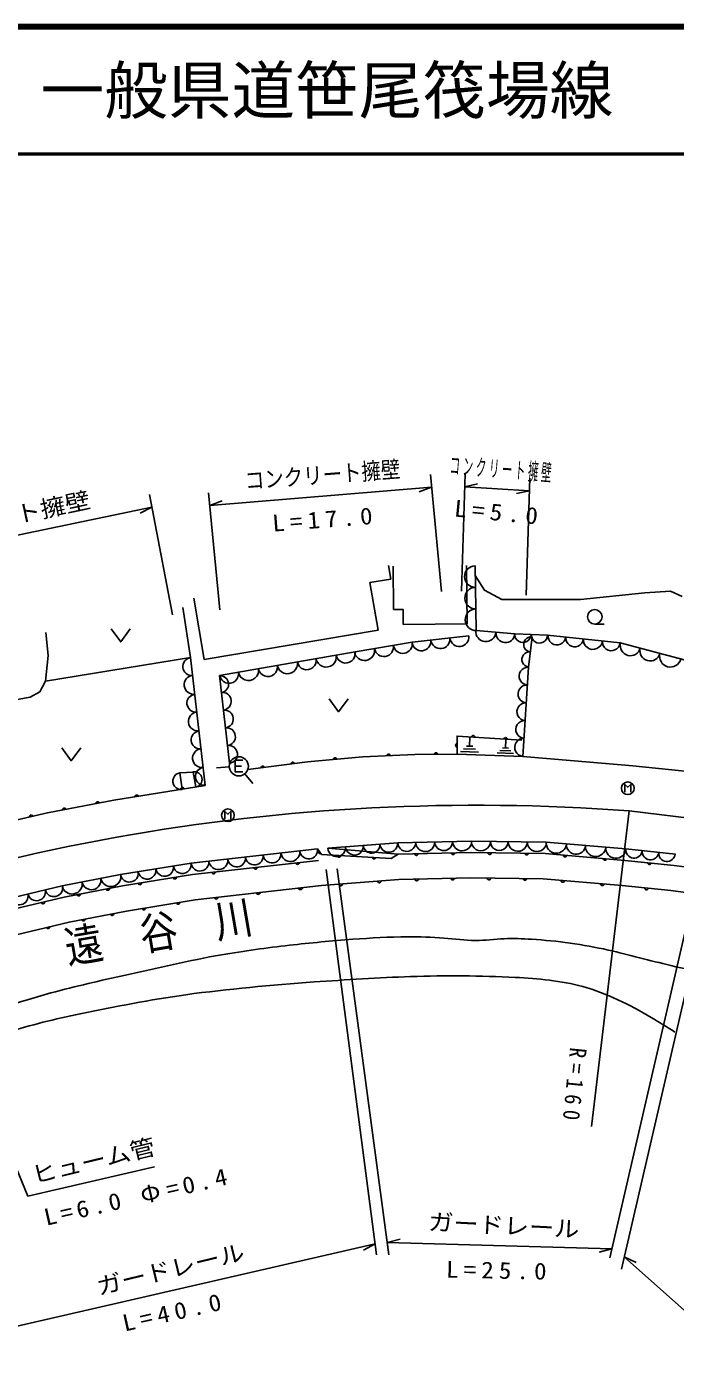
# Model space of a CAD drawing. Units: millimetres, scale not verified. Extents: x 40000 to 680000, y 20000 to 380000.
# Drawn here: x 215647 to 266604, y 274772 to 380000 of the extents above; entities that cross this region are included whole.
import ezdxf
from ezdxf.enums import TextEntityAlignment as Align

# ---------------------------------------------------------------- set-up
doc = ezdxf.new("R2010")
doc.units = ezdxf.units.MM
doc.header["$LTSCALE"] = 1000
for name, color, linetype, lineweight in [('M-BGD', 7, 'Continuous', 25), ('M-TTL', 2, 'Continuous', 140), ('M-TTL-LINE', 7, 'Continuous', 50)]:
    doc.layers.add(name, color=color, linetype=linetype, lineweight=lineweight)
doc.layers.add('M-TTL-TXT', color=7, linetype='Continuous')
doc.styles.add('ＭＳ ゴシック', font='')
doc.styles.get('ＭＳ ゴシック').set_extended_font_data('MS Gothic')

msp = doc.modelspace()

# ---------------------------------------------------------------- linework, layer by layer
at = {"layer": 'M-BGD'}
for p, q in [((247362, 344793), (248243, 335589)), ((249809, 335631), (250088, 344843)), ((255171, 344515), (254892, 335303)), ((225287, 343218), (227098, 333774)), ((230809, 334152), (229928, 343356)), ((230023, 342360), (247457, 343798)), ((247457, 343798), (246483, 343436)), ((250058, 343843), (251074, 344058)), ((250058, 343843), (255141, 343515)), ((255141, 343515), (254125, 343300)), ((201543, 337247), (225475, 342236)), ((225475, 342236), (224553, 341757)), ((230023, 342360), (230997, 342721)), ((244064, 337650), (244245, 336574)), ((244466, 334186), (244427, 337587)), ((250968, 332527), (250881, 337616)), ((229593, 330260), (228782, 335075)), ((228524, 330400), (227913, 334336)), ((243249, 332560), (229593, 330260)), ((254013, 332266), (250968, 332527)), ((260281, 333043), (261031, 333043)), ((245932, 331613), (241443, 330854)), ((250387, 332108), (245932, 331613)), ((256580, 332179), (254013, 332266)), ((255362, 332043), (255084, 329643)), ((262278, 331570), (256580, 332179)), ((268593, 329878), (262278, 331570)), ((241443, 330854), (230782, 329005)), ((217115, 328544), (228524, 330400)), ((228524, 330400), (229674, 320346)), ((255084, 329643), (254641, 322626)), ((231582, 322109), (230782, 329005)), ((250449, 323440), (250475, 324168)), ((249966, 323233), (250917, 323200)), ((250701, 323432), (250198, 323449)), ((252814, 323110), (253697, 323080)), ((253496, 323295), (253029, 323311)), ((253262, 323303), (253286, 323979)), ((249466, 322805), (254641, 322626)), ((251134, 322968), (249734, 323017)), ((253898, 322865), (252599, 322910)), ((227679, 321334), (228713, 321395)), ((227679, 321334), (227857, 320061)), ((228937, 320237), (228713, 321395)), ((231565, 321807), (230567, 321739)), ((232013, 321857), (232523, 321857)), ((232784, 321273), (233412, 320495)), ((260029, 293528), (262992, 318350)), ((262992, 318350), (270777, 317421)), ((239306, 315411), (244810, 315853)), ((244810, 315853), (250583, 315980)), ((250583, 315980), (256466, 315892)), ((256466, 315892), (262721, 315362)), ((228564, 314246), (238480, 315358)), ((262721, 315362), (266613, 314961)), ((223023, 313345), (228564, 314246)), ((228664, 313352), (238581, 314464)), ((243131, 283455), (239162, 313759)), ((240046, 313786), (244106, 283443)), ((218419, 312464), (223023, 313345)), ((261473, 283212), (268323, 312953)), ((269425, 312830), (262380, 282332)), ((211647, 310853), (218419, 312464)), ((212352, 277251), (243018, 284322)), ((243018, 284322), (242106, 283825)), ((243974, 284434), (244982, 284684)), ((243974, 284434), (261635, 283914)), ((261635, 283914), (260627, 283663)), ((262605, 283307), (296405, 253068)), ((262605, 283307), (263537, 282849))]:
    msp.add_line(p, q, dxfattribs=at)
for points in [[(250203, 337653), (250255, 333065), (245238, 333008)], [(250894, 336851), (251618, 335706), (252985, 334986), (259173, 334986), (264210, 335490), (266225, 335634), (267141, 335216)], [(243249, 332560), (242618, 336300), (244245, 336574)], [(244466, 334186), (245224, 334194), (245238, 333008)], [(222281, 332660), (223031, 331640), (223781, 332660)], [(209279, 316286), (208469, 323414), (208676, 325069), (209462, 325979), (211820, 326558), (215916, 327303), (216660, 327717), (217115, 328544), (217322, 330571), (217157, 332391)], [(239405, 327163), (240155, 326143), (240905, 327163)], [(254546, 323902), (249464, 324230), (249466, 322805)], [(250884, 324139), (250874, 324176), (250858, 324207), (250830, 324238), (250801, 324258), (250766, 324273), (250718, 324276), (250682, 324266), (250651, 324250), (250619, 324222), (250599, 324193), (250585, 324158)], [(253425, 323975), (253416, 324012), (253400, 324043), (253372, 324074), (253343, 324094), (253308, 324109), (253260, 324112), (253223, 324102), (253192, 324086), (253160, 324058), (253140, 324029), (253126, 323994)], [(218392, 323311), (219142, 322291), (219892, 323311)], [(249465, 323668), (249429, 323655), (249399, 323637), (249369, 323607), (249351, 323577), (249339, 323541), (249339, 323493), (249351, 323457), (249369, 323427), (249399, 323397), (249429, 323379), (249465, 323368)], [(232613, 322337), (232013, 322337), (232013, 321437), (232613, 321437)], [(249466, 322805), (246149, 322780), (242048, 322599), (237717, 322202), (233024, 321595)], [(236693, 322069), (236676, 322104), (236654, 322131), (236621, 322157), (236589, 322171), (236552, 322178), (236504, 322172), (236470, 322156), (236442, 322134), (236416, 322100), (236402, 322068), (236395, 322031)], [(240032, 322414), (240017, 322449), (239996, 322477), (239963, 322504), (239932, 322519), (239895, 322528), (239847, 322523), (239812, 322508), (239784, 322488), (239757, 322455), (239742, 322423), (239733, 322386)], [(244248, 322696), (244234, 322732), (244215, 322761), (244184, 322789), (244153, 322806), (244117, 322816), (244069, 322814), (244033, 322801), (244004, 322781), (243975, 322750), (243959, 322719), (243948, 322683)], [(247958, 322794), (247945, 322830), (247927, 322859), (247897, 322889), (247867, 322907), (247831, 322919), (247783, 322918), (247747, 322906), (247717, 322888), (247687, 322858), (247669, 322828), (247658, 322791)], [(254641, 322626), (258656, 322291), (263272, 321891), (269140, 321296)], [(234346, 321766), (234330, 321800), (234308, 321828), (234274, 321854), (234242, 321868), (234205, 321875), (234157, 321869), (234123, 321852), (234096, 321831), (234070, 321797), (234056, 321765), (234049, 321728)], [(229674, 320346), (222499, 319192), (217281, 318203), (212129, 317011), (209110, 316243), (205742, 315358)], [(228029, 320082), (228011, 320115), (227988, 320142), (227954, 320167), (227922, 320180), (227884, 320186), (227837, 320178), (227803, 320161), (227776, 320138), (227752, 320104), (227739, 320071), (227732, 320034)], [(262639, 319831), (262639, 320431), (262879, 320211), (263119, 320431), (263119, 319831)], [(221342, 318973), (221324, 319006), (221300, 319032), (221265, 319056), (221233, 319068), (221195, 319073), (221148, 319064), (221115, 319045), (221089, 319022), (221065, 318987), (221053, 318954), (221047, 318917)], [(224441, 319504), (224424, 319538), (224401, 319565), (224367, 319590), (224334, 319603), (224297, 319609), (224249, 319601), (224216, 319583), (224189, 319561), (224164, 319527), (224151, 319494), (224145, 319457)], [(216139, 317939), (216120, 317971), (216095, 317996), (216059, 318019), (216026, 318030), (215988, 318033), (215942, 318022), (215909, 318003), (215884, 317978), (215862, 317942), (215851, 317909), (215847, 317871)], [(218733, 318478), (218715, 318511), (218692, 318537), (218656, 318561), (218624, 318573), (218586, 318579), (218539, 318570), (218506, 318551), (218480, 318528), (218456, 318493), (218444, 318460), (218439, 318422)], [(231214, 317712), (231214, 318312), (231454, 318092), (231694, 318312), (231694, 317712)], [(238480, 315358), (238820, 314924), (244295, 314621)], [(238558, 315259), (238537, 315227), (238524, 315195), (238519, 315153), (238524, 315118), (238536, 315082), (238566, 315044), (238598, 315023), (238630, 315011), (238672, 315006), (238707, 315010), (238743, 315023)], [(239306, 315411), (244830, 314953), (244295, 314621)], [(240039, 314857), (240049, 314820), (240066, 314789), (240094, 314757), (240123, 314738), (240158, 314724), (240206, 314721), (240243, 314731), (240274, 314748), (240305, 314776), (240325, 314805), (240339, 314840)], [(242777, 314705), (242787, 314668), (242803, 314638), (242831, 314606), (242860, 314586), (242896, 314572), (242943, 314570), (242980, 314580), (243011, 314596), (243043, 314624), (243062, 314653), (243076, 314688)], [(244830, 314953), (250570, 315081), (256390, 314995)], [(246115, 314981), (246128, 314946), (246147, 314916), (246177, 314887), (246208, 314869), (246244, 314858), (246292, 314859), (246328, 314872), (246357, 314891), (246387, 314921), (246404, 314952), (246415, 314988)], [(248985, 315045), (248998, 315010), (249016, 314980), (249047, 314951), (249077, 314933), (249114, 314922), (249162, 314923), (249197, 314936), (249227, 314955), (249256, 314985), (249274, 315016), (249285, 315052)], [(251875, 315061), (251886, 315025), (251904, 314995), (251933, 314965), (251963, 314946), (251999, 314934), (252047, 314933), (252083, 314944), (252113, 314962), (252144, 314991), (252162, 315021), (252175, 315057)], [(254785, 315019), (254796, 314982), (254814, 314952), (254843, 314922), (254873, 314903), (254909, 314891), (254957, 314890), (254993, 314901), (255023, 314919), (255054, 314949), (255072, 314978), (255085, 315014)], [(256390, 314995), (262645, 314466), (266521, 314066), (272201, 313325)], [(257804, 314875), (257813, 314838), (257828, 314807), (257856, 314775), (257884, 314754), (257919, 314739), (257967, 314735), (258004, 314744), (258035, 314759), (258067, 314787), (258088, 314815), (258103, 314850)], [(233473, 313891), (233489, 313857), (233511, 313829), (233544, 313802), (233576, 313788), (233613, 313780), (233660, 313785), (233695, 313801), (233723, 313822), (233749, 313856), (233764, 313887), (233772, 313924)], [(236779, 314262), (236795, 314227), (236816, 314199), (236849, 314173), (236881, 314158), (236918, 314150), (236966, 314156), (237000, 314172), (237028, 314193), (237055, 314226), (237069, 314258), (237077, 314295)], [(260932, 314611), (260940, 314574), (260956, 314542), (260983, 314510), (261012, 314489), (261046, 314474), (261094, 314470), (261131, 314479), (261163, 314495), (261195, 314522), (261215, 314550), (261230, 314585)], [(264434, 314281), (264442, 314244), (264457, 314212), (264483, 314179), (264511, 314158), (264546, 314143), (264594, 314138), (264631, 314146), (264662, 314161), (264695, 314188), (264716, 314216), (264732, 314250)], [(203724, 307427), (207218, 308599), (211903, 309991), (218589, 311580), (223168, 312456), (228664, 313352)], [(271943, 311342), (266262, 312083), (262440, 312476), (256221, 313002), (250540, 313081), (244875, 312953), (238803, 312476), (228887, 311365), (223489, 310482), (218965, 309616), (212366, 308045), (204624, 305642), (203724, 307427)], [(224394, 312656), (224411, 312622), (224434, 312596), (224469, 312571), (224501, 312558), (224538, 312552), (224586, 312560), (224619, 312577), (224646, 312600), (224671, 312634), (224684, 312667), (224690, 312704)], [(227142, 313104), (227160, 313070), (227182, 313044), (227217, 313019), (227249, 313006), (227287, 313000), (227334, 313008), (227368, 313025), (227394, 313048), (227419, 313082), (227432, 313115), (227438, 313152)], [(230168, 313521), (230184, 313486), (230205, 313458), (230238, 313432), (230270, 313417), (230307, 313409), (230355, 313415), (230389, 313431), (230417, 313452), (230444, 313485), (230458, 313517), (230466, 313554)], [(240172, 312584), (240187, 312549), (240207, 312520), (240239, 312493), (240270, 312477), (240307, 312468), (240355, 312472), (240390, 312486), (240419, 312507), (240446, 312539), (240462, 312570), (240471, 312607)], [(243207, 312822), (243222, 312787), (243242, 312759), (243275, 312731), (243306, 312716), (243343, 312707), (243391, 312710), (243426, 312725), (243454, 312745), (243482, 312778), (243497, 312809), (243506, 312846)], [(246141, 312982), (246154, 312946), (246173, 312917), (246203, 312887), (246234, 312870), (246270, 312859), (246318, 312860), (246354, 312873), (246383, 312891), (246413, 312922), (246430, 312952), (246441, 312989)], [(248974, 313046), (248987, 313010), (249005, 312980), (249036, 312951), (249067, 312934), (249103, 312923), (249151, 312924), (249187, 312936), (249216, 312955), (249245, 312986), (249263, 313016), (249274, 313052)], [(251811, 313063), (251822, 313027), (251840, 312997), (251869, 312966), (251899, 312948), (251935, 312936), (251983, 312935), (252019, 312946), (252049, 312964), (252080, 312994), (252098, 313023), (252111, 313059)], [(254651, 313024), (254662, 312988), (254680, 312957), (254710, 312927), (254739, 312909), (254775, 312896), (254823, 312895), (254859, 312907), (254890, 312925), (254920, 312954), (254938, 312984), (254951, 313020)], [(257626, 312883), (257635, 312846), (257651, 312815), (257678, 312783), (257706, 312762), (257741, 312747), (257789, 312743), (257826, 312752), (257857, 312767), (257890, 312795), (257910, 312823), (257925, 312858)], [(260735, 312620), (260744, 312584), (260760, 312552), (260787, 312520), (260816, 312499), (260850, 312484), (260898, 312480), (260935, 312489), (260967, 312505), (260999, 312532), (261019, 312560), (261034, 312595)], [(219586, 311771), (219605, 311738), (219628, 311712), (219663, 311688), (219696, 311676), (219733, 311671), (219781, 311680), (219814, 311698), (219840, 311722), (219864, 311757), (219876, 311789), (219881, 311827)], [(221876, 312209), (221894, 312176), (221917, 312150), (221953, 312126), (221985, 312114), (222023, 312109), (222070, 312118), (222103, 312136), (222129, 312160), (222153, 312195), (222165, 312228), (222170, 312265)], [(230391, 311533), (230407, 311499), (230428, 311471), (230461, 311444), (230493, 311430), (230530, 311422), (230578, 311427), (230612, 311443), (230640, 311464), (230666, 311498), (230681, 311529), (230689, 311567)], [(233696, 311904), (233712, 311869), (233733, 311841), (233767, 311815), (233798, 311800), (233835, 311792), (233883, 311798), (233918, 311814), (233945, 311835), (233972, 311868), (233986, 311900), (233994, 311937)], [(237002, 312274), (237018, 312240), (237039, 312212), (237072, 312185), (237104, 312171), (237141, 312163), (237189, 312168), (237223, 312184), (237251, 312205), (237277, 312239), (237292, 312270), (237300, 312308)], [(264202, 312295), (264210, 312258), (264225, 312226), (264251, 312193), (264279, 312172), (264314, 312157), (264362, 312152), (264399, 312160), (264431, 312175), (264463, 312202), (264484, 312230), (264500, 312264)], [(216771, 311148), (216791, 311116), (216816, 311091), (216852, 311068), (216885, 311058), (216923, 311054), (216970, 311065), (217002, 311085), (217027, 311110), (217049, 311146), (217060, 311179), (217063, 311217)], [(224691, 310679), (224708, 310645), (224731, 310618), (224766, 310594), (224798, 310581), (224835, 310575), (224883, 310582), (224916, 310600), (224943, 310623), (224968, 310657), (224981, 310690), (224987, 310727)], [(227390, 311120), (227407, 311086), (227430, 311060), (227464, 311035), (227497, 311022), (227534, 311016), (227582, 311024), (227615, 311041), (227642, 311064), (227667, 311098), (227680, 311131), (227686, 311168)], [(219948, 309804), (219967, 309771), (219990, 309745), (220025, 309721), (220058, 309709), (220096, 309704), (220143, 309713), (220176, 309732), (220202, 309755), (220226, 309790), (220238, 309823), (220243, 309860)], [(222211, 310237), (222229, 310204), (222253, 310178), (222288, 310154), (222321, 310142), (222358, 310137), (222405, 310146), (222439, 310165), (222465, 310188), (222488, 310223), (222500, 310256), (222506, 310294)], [(217169, 309188), (217189, 309156), (217213, 309131), (217249, 309109), (217283, 309098), (217321, 309095), (217367, 309106), (217400, 309126), (217425, 309150), (217447, 309187), (217457, 309220), (217461, 309258)], [(207445, 308247), (215737, 288073), (225675, 290365)]]:
    msp.add_lwpolyline(points, dxfattribs=at)
for centre, radius in [((260281, 333613), 570), ((232313, 321857), 750), ((262879, 320131), 500), ((231454, 318012), 500)]:
    msp.add_circle(centre, radius, dxfattribs=at)
for centre, radius, start, end in [((250896, 336776), 850, 90.97932, 270.97932), ((250925, 335076), 850, 90.97932, 270.97932), ((250954, 333377), 850, 90.97932, 270.97932), ((251722, 332462), 800, 175.10091, 355.10091), ((245192, 331488), 750, 189.5989, 9.5989), ((246660, 331694), 750, 186.34019, 6.34019), ((248151, 331859), 750, 186.34019, 6.34019), ((249642, 332025), 750, 186.34019, 6.34019), ((253266, 332330), 750, 175.10091, 355.10091), ((254631, 332245), 650, 178.05851, 358.05851), ((255293, 331447), 600, 83.38769, 263.38769), ((255930, 332201), 650, 178.05851, 358.05851), ((257306, 332101), 700, 173.89994, 353.89994), ((258698, 331952), 700, 173.89994, 353.89994), ((260140, 331798), 750, 173.89994, 353.89994), ((261582, 331644), 700, 173.89994, 353.89994), ((263087, 331353), 800, 165.00036, 345.00036), ((239176, 330461), 800, 189.83586, 9.83586), ((240704, 330725), 750, 189.83586, 9.83586), ((242185, 330979), 800, 189.5989, 9.5989), ((243713, 331238), 750, 189.5989, 9.5989), ((255155, 330255), 600, 83.38769, 263.38769), ((264633, 330939), 800, 165.00036, 345.00036), ((266226, 330512), 850, 165.00036, 345.00036), ((228604, 329704), 700, 96.52628, 276.52628), ((233068, 329402), 800, 189.83586, 9.83586), ((234595, 329666), 750, 189.83586, 9.83586), ((236122, 329931), 800, 189.83586, 9.83586), ((237649, 330196), 750, 189.83586, 9.83586), ((255040, 328944), 700, 86.3876, 266.3876), ((228769, 328264), 750, 96.52628, 276.52628), ((230862, 328317), 650, 276.61949, 96.61949), ((231540, 329137), 750, 189.83586, 9.83586), ((228933, 326823), 700, 96.52628, 276.52628), ((231017, 326976), 700, 276.61949, 96.61949), ((254951, 327547), 700, 86.3876, 266.3876), ((231179, 325585), 700, 276.61949, 96.61949), ((254863, 326150), 700, 86.3876, 266.3876), ((229098, 325383), 750, 96.52628, 276.52628), ((254775, 324753), 700, 86.3876, 266.3876), ((229263, 323942), 700, 96.52628, 276.52628), ((231340, 324195), 700, 276.61949, 96.61949), ((229428, 322501), 750, 96.52628, 276.52628), ((231501, 322804), 700, 276.61949, 96.61949), ((254687, 323355), 700, 86.3876, 266.3876), ((227769, 320690), 650, 97.96179, 277.96179), ((228823, 320826), 600, 280.95911, 100.95911), ((229593, 321061), 700, 96.52628, 276.52628), ((250999, 158809), 159991, 85.70111, 114.65582), ((242745, 315687), 650, 184.5811, 4.5811), ((244091, 315795), 700, 184.5811, 4.5811), ((245510, 315868), 700, 181.26957, 1.26957), ((246960, 315900), 750, 181.26957, 1.26957), ((248409, 315932), 700, 181.26957, 1.26957), ((249859, 315964), 750, 181.26957, 1.26957), ((251333, 315969), 750, 179.13476, 359.13476), ((252783, 315947), 700, 179.13476, 359.13476), ((254233, 315925), 750, 179.13476, 359.13476), ((255733, 315903), 750, 179.13476, 359.13476), ((257263, 315824), 800, 175.16422, 355.16422), ((258807, 315694), 750, 175.16422, 355.16422), ((232142, 314647), 700, 186.39578, 6.39578), ((233533, 314803), 700, 186.39578, 6.39578), ((234924, 314959), 700, 186.39578, 6.39578), ((236365, 315121), 750, 186.39578, 6.39578), ((237806, 315282), 700, 186.39578, 6.39578), ((240004, 315467), 700, 184.5811, 4.5811), ((241399, 315579), 700, 184.5811, 4.5811), ((260352, 315563), 800, 175.16422, 355.16422), ((261946, 315428), 800, 175.16422, 355.16422), ((263367, 315296), 650, 174.11118, 354.11118), ((264660, 315162), 650, 174.11118, 354.11118), ((265954, 315029), 650, 174.11118, 354.11118), ((225096, 313682), 700, 189.24441, 9.24441), ((226478, 313907), 700, 189.24441, 9.24441), ((227860, 314132), 700, 189.24441, 9.24441), ((229260, 314324), 700, 186.39578, 6.39578), ((230701, 314486), 750, 186.39578, 6.39578), ((219205, 312614), 800, 190.83121, 10.83121), ((220728, 312905), 750, 190.83121, 10.83121), ((222250, 313197), 800, 190.83121, 10.83121), ((223714, 313457), 700, 189.24441, 9.24441), ((215052, 311663), 700, 193.37429, 13.37429), ((216414, 311987), 700, 193.37429, 13.37429), ((217776, 312311), 700, 193.37429, 13.37429)]:
    msp.add_arc(centre, radius, start, end, dxfattribs=at)
for points, knots in [([(189832, 285815), (191163, 286816), (192494, 287817), (193870, 288751), (194893, 289446), (195940, 290103), (196971, 290791), (198457, 291784), (199907, 292842), (201214, 294055), (202175, 294938), (203062, 295901), (203988, 296829), (204540, 297382), (205106, 297920), (205701, 298420), (209027, 301244), (213297, 302872), (217547, 304043), (219501, 304574), (221451, 305004), (223405, 305449), (225923, 305995), (228421, 306594), (230950, 307042), (232722, 307346), (234505, 307583), (236292, 307792), (237945, 307979), (239600, 308135), (241260, 308261), (242695, 308365), (244133, 308448), (245571, 308448), (246525, 308454), (247478, 308432), (248430, 308354), (249259, 308282), (250086, 308163), (250914, 308167), (251663, 308169), (252412, 308272), (253163, 308308), (253882, 308339), (254601, 308309), (255319, 308261), (257343, 308140), (259358, 307850), (261338, 307417), (262988, 307047), (264613, 306581), (266258, 306199), (268336, 305695), (270438, 305320), (272538, 304886), (274981, 304358), (277407, 303743), (279755, 302871), (281656, 302174), (283509, 301310), (285191, 300200), (286846, 299082), (288310, 297699), (289924, 296498), (291297, 295469), (292780, 294581), (294002, 293405), (294738, 292691), (295385, 291879), (296017, 291062), (296953, 289846), (297841, 288603), (298803, 287414), (300081, 285795), (301485, 284281), (302740, 282634), (303648, 281439), (304487, 280181), (305130, 278838), (306127, 276774), (306659, 274503), (307286, 272277), (307976, 269855), (308812, 267507), (309629, 265134), (310132, 263641), (310649, 262149), (311316, 260729), (312263, 258707), (313511, 256827), (314831, 255011), (317166, 251824), (319750, 248862), (322177, 245760), (324501, 242853), (326650, 239816), (329067, 236996), (330562, 235317), (332161, 233742), (333802, 232185)], [0, 0, 0, 0, 1, 1, 1, 2, 2, 2, 3, 3, 3, 4, 4, 4, 5, 5, 5, 6, 6, 6, 7, 7, 7, 8, 8, 8, 9, 9, 9, 10, 10, 10, 11, 11, 11, 12, 12, 12, 13, 13, 13, 14, 14, 14, 15, 15, 15, 16, 16, 16, 17, 17, 17, 18, 18, 18, 19, 19, 19, 20, 20, 20, 21, 21, 21, 22, 22, 22, 23, 23, 23, 24, 24, 24, 25, 25, 25, 26, 26, 26, 27, 27, 27, 28, 28, 28, 29, 29, 29, 30, 30, 30, 31, 31, 31, 32, 32, 32, 33, 33, 33, 33]), ([(190337, 285137), (192319, 286351), (194301, 287565), (196159, 288949), (197559, 289991), (198889, 291130), (200237, 292240), (201667, 293417), (203117, 294562), (204602, 295675), (206048, 296757), (207536, 297789), (209109, 298679), (210681, 299568), (212338, 300312), (214046, 300897), (215937, 301539), (217886, 301984), (219841, 302400), (222602, 302971), (225360, 303502), (228140, 303902), (231490, 304355), (234857, 304646), (238228, 304904), (240754, 305080), (243278, 305230), (245812, 305333), (248549, 305413), (251280, 305400), (254039, 305262), (255827, 305166), (257622, 305015), (259334, 304546), (261229, 304027), (263023, 303120), (264725, 302111), (265354, 301739), (265970, 301353), (266586, 300967)], [0, 0, 0, 0, 1, 1, 1, 2, 2, 2, 3, 3, 3, 4, 4, 4, 5, 5, 5, 6, 6, 6, 7, 7, 7, 8, 8, 8, 9, 9, 9, 10, 10, 10, 11, 11, 11, 12, 12, 12, 13, 13, 13, 13])]:
    msp.add_open_spline(points, degree=3, knots=knots, dxfattribs=at)
at = {"layer": 'M-TTL'}
msp.add_line((680000, 380000), (40000, 380000), dxfattribs=at)
at = {"layer": 'M-TTL-LINE'}
msp.add_line((40000, 370000), (680000, 370000), dxfattribs=at)

# ---------------------------------------------------------------- texts
at = {"layer": 'M-BGD', "style": 'ＭＳ ゴシック'}
for s, height, rotation, width, p in [('コンクリート擁壁', 1320, 4.4, 0.85, (232869, 343250)), ('コンクリート擁壁', 1320, 12, 1.1, (205325, 338518)), ('遠\u3000谷\u3000川', 2566, 9.7, 0.85, (219007, 305556)), ('ヒューム管', 1320, 13.6, 1.1, (216315, 288655)), ('ガードレール', 1320, 357.1, 1.1, (247151, 285011)), ('ガードレール', 1320, 13.6, 1.1, (221408, 279900))]:
    msp.add_text(s, height=height, rotation=rotation, dxfattribs=dict(at, width=width)).set_placement(p, align=Align.BOTTOM_LEFT)
at = {"layer": 'M-BGD', "char_height": 1320, "attachment_point": 7, "style": 'ＭＳ ゴシック'}
for s, insert, rotation in [('\\T1.27;\\W0.45;コンクリート擁壁', (248830, 344733), 355.6), ('\\T1.4;\\W1.1;L=17.0', (234988, 340284), 4.4), ('\\T1.42;\\W1.1;L=5.0', (249183, 341484), 354.5), ('\\T1.52;\\W0.9;R=160', (258319, 299802), 264.3), ('\\T1.31;\\W1.1;L=6.0\\~Φ=0.4', (217179, 285693), 12.8), ('\\T1.4;\\W1.1;L=25.0', (248583, 281643), 358.8), ('\\T1.4;\\W1.1;L=40.0', (223338, 277397), 12.6)]:
    msp.add_mtext(s, dxfattribs=dict(at, insert=insert, rotation=rotation))
at = {"layer": 'M-TTL-TXT', "style": 'ＭＳ ゴシック'}
msp.add_text('一般県道笹尾筏場線', height=3666, dxfattribs=at).set_placement((216734, 375000), align=Align.MIDDLE_LEFT)

doc.saveas('drawing.dxf')
